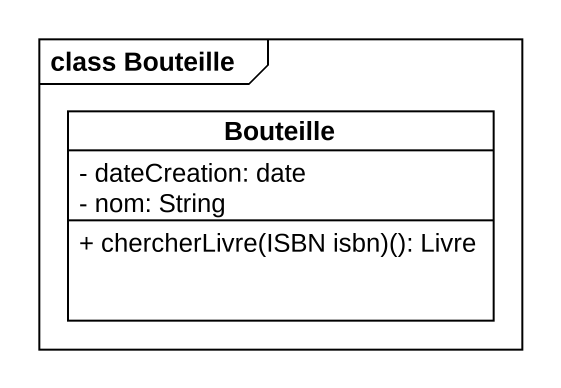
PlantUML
@startuml
mainframe class Bouteille
hide circle
hide empty members
skinparam classAttributeIconSize 0
class Bouteille {
  - dateCreation: date
  - nom: String
  + chercherLivre(ISBN isbn)(): Livre
}
@enduml
